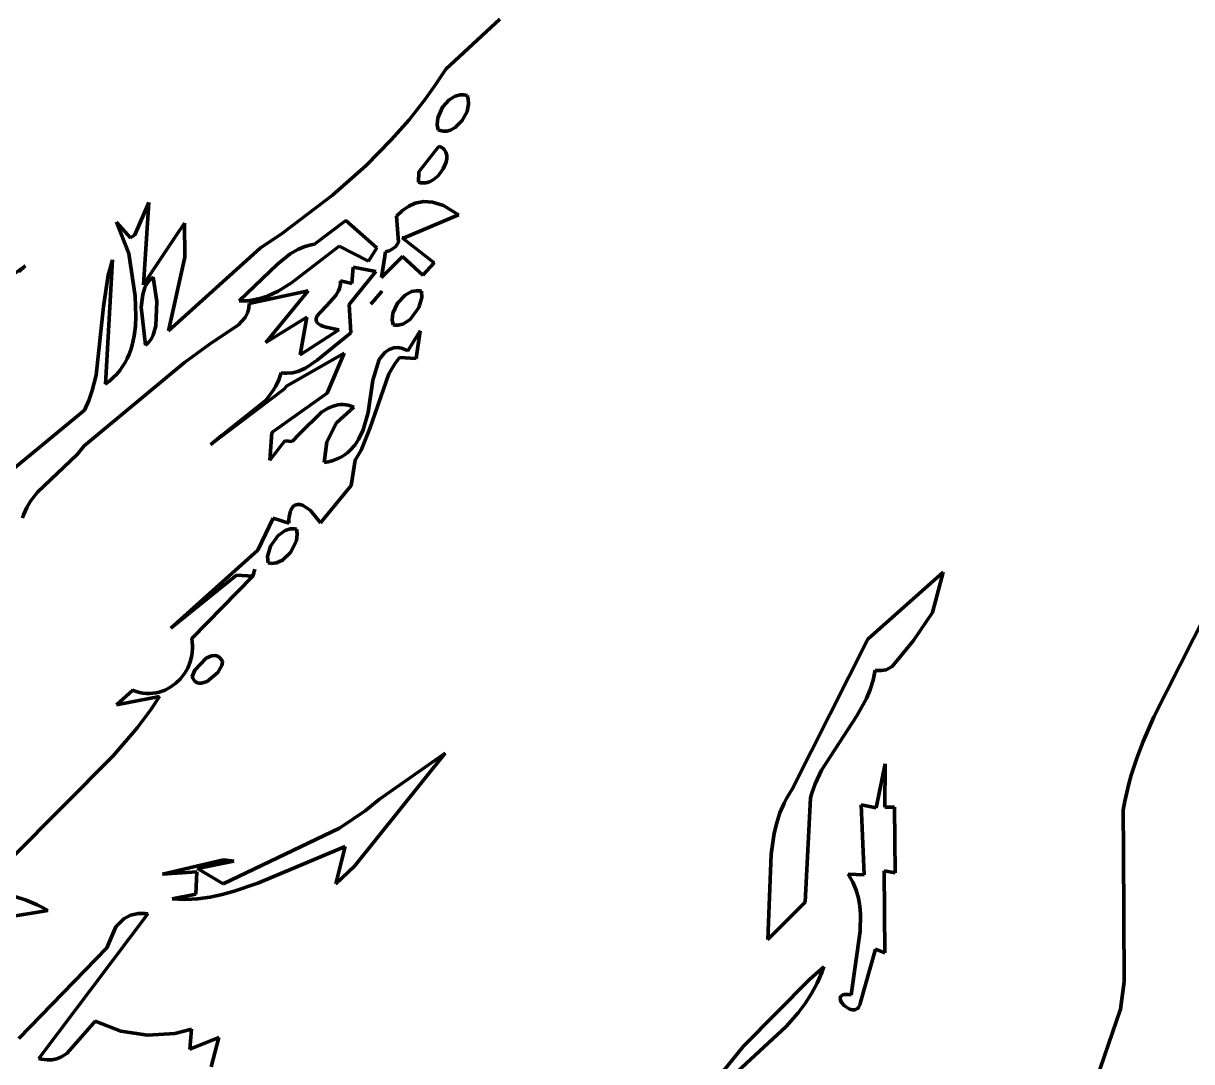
# Model space of a CAD drawing. Header units: millimetres. Extents: x 0 to 11, y 0 to 14.1.
# Drawn here: x 5.58 to 7.005, y 10.36 to 11.627 of the extents above; entities that cross this region are included whole.
import ezdxf

# ---------------------------------------------------------------- set-up
doc = ezdxf.new("R2010")
doc.units = ezdxf.units.MM
doc.layers.add('color#010101ff', color=7, linetype='CONTINUOUS', lineweight=100)
doc.layers.add('color#fefefeff', color=7, linetype='CONTINUOUS', lineweight=100)

msp = doc.modelspace()

# ---------------------------------------------------------------- linework, layer by layer
at = {"layer": 'color#010101ff'}
for p, q in [((6.1172, 11.5914), (6.1609, 11.6322)), ((6.095, 11.5713), (6.1172, 11.5914)), ((6.0831, 11.553), (6.095, 11.5713)), ((6.0705, 11.5352), (6.0831, 11.553)), ((6.0503, 11.5095), (6.0705, 11.5352)), ((6.0991, 11.5337), (6.0913, 11.5249)), ((6.1067, 11.5384), (6.0991, 11.5337)), ((6.1128, 11.54), (6.1067, 11.5384)), ((6.117, 11.54), (6.1128, 11.54)), ((6.1212, 11.5391), (6.117, 11.54)), ((6.1226, 11.5351), (6.1212, 11.5391)), ((6.123, 11.5286), (6.1226, 11.5351)), ((6.0913, 11.5249), (6.0856, 11.512)), ((6.1153, 11.5086), (6.1211, 11.5195)), ((6.1211, 11.5195), (6.123, 11.5286)), ((6.0286, 11.4849), (6.0503, 11.5095)), ((6.0856, 11.512), (6.0847, 11.5032)), ((6.0847, 11.5032), (6.086, 11.4972)), ((6.1067, 11.5001), (6.1153, 11.5086)), ((6.086, 11.4972), (6.0881, 11.4963)), ((6.0881, 11.4963), (6.0923, 11.4955)), ((6.0923, 11.4955), (6.0966, 11.4957)), ((6.0966, 11.4957), (6.1008, 11.4969)), ((6.1008, 11.4969), (6.1067, 11.5001)), ((5.9979, 11.4538), (6.0286, 11.4849)), ((6.0858, 11.4762), (6.0622, 11.4458)), ((6.0872, 11.4771), (6.0858, 11.4762)), ((6.0895, 11.4761), (6.0872, 11.4771)), ((6.0915, 11.4748), (6.0895, 11.4761)), ((6.0931, 11.4734), (6.0915, 11.4748)), ((6.0943, 11.4717), (6.0931, 11.4734)), ((6.0953, 11.4699), (6.0943, 11.4717)), ((6.0952, 11.4568), (6.0963, 11.4614)), ((6.0963, 11.4659), (6.0953, 11.4699)), ((6.0963, 11.4614), (6.0963, 11.4659)), ((5.9568, 11.4176), (5.9979, 11.4538)), ((6.0857, 11.4413), (6.0921, 11.4498)), ((6.0921, 11.4498), (6.0952, 11.4568)), ((6.0622, 11.4458), (6.062, 11.4335)), ((6.062, 11.4335), (6.0642, 11.4327)), ((6.0642, 11.4327), (6.0664, 11.4324)), ((6.0664, 11.4324), (6.0709, 11.4326)), ((6.0709, 11.4326), (6.0754, 11.434)), ((6.0754, 11.434), (6.0797, 11.4363)), ((6.0797, 11.4363), (6.0857, 11.4413)), ((5.8958, 11.3713), (5.9568, 11.4176)), ((5.7157, 11.3692), (5.7327, 11.4084)), ((5.7327, 11.4084), (5.7262, 11.3083)), ((6.0499, 11.4042), (6.0424, 11.399)), ((6.0576, 11.4076), (6.0499, 11.4042)), ((6.0682, 11.4096), (6.0576, 11.4076)), ((6.0788, 11.409), (6.0682, 11.4096)), ((6.0922, 11.4048), (6.0788, 11.409)), ((6.1105, 11.3934), (6.0922, 11.4048)), ((6.0424, 11.399), (6.0352, 11.392)), ((6.0352, 11.392), (6.0373, 11.3603)), ((6.0445, 11.3656), (6.1105, 11.3934)), ((5.7086, 11.3465), (5.6934, 11.3845)), ((5.6934, 11.3845), (5.7103, 11.3655)), ((5.7654, 11.3671), (5.7764, 11.3834)), ((5.7764, 11.3834), (5.7767, 11.3419)), ((5.973, 11.3868), (5.9349, 11.3576)), ((6.0111, 11.3531), (5.973, 11.3868)), ((6.0622, 11.3856), (6.0622, 11.3856)), ((5.7103, 11.3655), (5.7157, 11.3692)), ((5.7289, 11.3124), (5.7654, 11.3671)), ((5.8687, 11.3529), (5.8958, 11.3713)), ((6.0373, 11.3603), (6.0341, 11.3548)), ((6.0418, 11.3655), (6.0445, 11.3656)), ((6.0808, 11.3348), (6.0418, 11.3655)), ((5.716, 11.2942), (5.7086, 11.3465)), ((5.7569, 11.2522), (5.8687, 11.3529)), ((5.9156, 11.3518), (5.9054, 11.346)), ((5.9068, 11.3107), (5.965, 11.3555)), ((5.923, 11.3548), (5.9156, 11.3518)), ((5.9308, 11.3569), (5.923, 11.3548)), ((5.9349, 11.3576), (5.9308, 11.3569)), ((5.965, 11.3555), (6.0009, 11.3371)), ((6.0009, 11.3371), (6.0111, 11.3531)), ((6.0215, 11.3485), (6.0166, 11.3172)), ((6.0261, 11.3498), (6.0215, 11.3485)), ((6.0299, 11.3516), (6.0261, 11.3498)), ((6.0341, 11.3548), (6.0299, 11.3516)), ((5.6884, 11.3388), (5.6798, 11.1871)), ((5.6832, 11.3201), (5.6884, 11.3388)), ((5.7767, 11.3419), (5.7569, 11.2522)), ((5.8897, 11.3333), (5.8431, 11.2885)), ((5.9054, 11.346), (5.8897, 11.3333)), ((6.0166, 11.3172), (6.0423, 11.3425)), ((6.0423, 11.3425), (6.0671, 11.32)), ((6.0671, 11.32), (6.0808, 11.3348)), ((5.4798, 11.2557), (5.5819, 11.3315)), ((5.5819, 11.3315), (5.5748, 11.3245)), ((5.6774, 11.2816), (5.6832, 11.3201)), ((5.738, 11.3176), (5.7339, 11.314)), ((5.7425, 11.2877), (5.738, 11.3176)), ((5.9774, 11.284), (6.0096, 11.3242)), ((5.982, 11.3295), (5.9805, 11.3097)), ((6.0096, 11.3242), (5.982, 11.3295)), ((5.728, 11.3048), (5.7254, 11.2965)), ((5.7262, 11.3083), (5.7289, 11.3124)), ((5.7306, 11.3097), (5.728, 11.3048)), ((5.7339, 11.314), (5.7306, 11.3097)), ((5.8906, 11.3003), (5.9068, 11.3107)), ((5.9654, 11.3038), (5.9641, 11.3008)), ((5.9663, 11.3068), (5.9654, 11.3038)), ((5.9668, 11.3099), (5.9663, 11.3068)), ((5.9805, 11.3097), (5.9668, 11.3132)), ((5.9668, 11.3132), (5.9668, 11.3099)), ((5.7169, 11.2697), (5.716, 11.2942)), ((5.7254, 11.2965), (5.7236, 11.281)), ((5.8536, 11.2887), (5.8587, 11.2893)), ((5.9273, 11.3009), (5.8551, 11.2854)), ((5.8587, 11.2893), (5.8684, 11.2913)), ((5.8684, 11.2913), (5.8776, 11.2943)), ((5.8754, 11.2377), (5.9273, 11.3009)), ((5.8776, 11.2943), (5.8906, 11.3003)), ((5.9608, 11.2952), (5.9496, 11.2826)), ((5.9641, 11.3008), (5.9608, 11.2952)), ((6.0088, 11.2904), (6.0038, 11.2848)), ((6.0045, 11.2855), (6.0106, 11.2926)), ((6.0106, 11.2926), (6.0088, 11.2904)), ((6.0167, 11.2997), (6.0106, 11.2926)), ((6.0106, 11.2926), (6.0125, 11.2947)), ((6.0125, 11.2947), (6.0173, 11.3004)), ((6.0173, 11.3004), (6.0167, 11.2997)), ((6.0457, 11.2957), (6.0362, 11.2859)), ((6.0533, 11.2998), (6.0457, 11.2957)), ((6.0593, 11.301), (6.0533, 11.2998)), ((6.0634, 11.3008), (6.0593, 11.301)), ((6.0623, 11.2803), (6.0659, 11.2926)), ((6.0654, 11.3003), (6.0634, 11.3008)), ((6.0659, 11.2926), (6.0654, 11.3003)), ((5.6684, 11.1978), (5.6774, 11.2816)), ((5.7236, 11.281), (5.7286, 11.2344)), ((5.7413, 11.2582), (5.7425, 11.2877)), ((5.8431, 11.2885), (5.8484, 11.2885)), ((5.8484, 11.2885), (5.8536, 11.2887)), ((5.8548, 11.2797), (5.8536, 11.2746)), ((5.8551, 11.2854), (5.8548, 11.2797)), ((5.9496, 11.2826), (5.9413, 11.274)), ((5.9792, 11.2497), (5.9774, 11.284)), ((6.0038, 11.2848), (6.0045, 11.2855)), ((6.0362, 11.2859), (6.0306, 11.2737)), ((6.0515, 11.2659), (6.0623, 11.2803)), ((5.7164, 11.2576), (5.7169, 11.2697)), ((5.8504, 11.2681), (5.8422, 11.2595)), ((5.8536, 11.2746), (5.8504, 11.2681)), ((5.9255, 11.2688), (5.8754, 11.2377)), ((5.9176, 11.2228), (5.9255, 11.2688)), ((5.937, 11.2666), (5.9369, 11.265)), ((5.9369, 11.265), (5.9373, 11.2634)), ((5.9375, 11.2684), (5.937, 11.2666)), ((5.9373, 11.2634), (5.9383, 11.2619)), ((5.9384, 11.2702), (5.9375, 11.2684)), ((5.9383, 11.2619), (5.9399, 11.2605)), ((5.9413, 11.274), (5.9384, 11.2702)), ((6.0306, 11.2737), (6.0297, 11.2653)), ((6.0297, 11.2653), (6.031, 11.2594)), ((6.0426, 11.2603), (6.0515, 11.2659)), ((5.7149, 11.2458), (5.7164, 11.2576)), ((5.7355, 11.242), (5.738, 11.2469)), ((5.738, 11.2469), (5.7413, 11.2582)), ((5.8422, 11.2595), (5.8065, 11.2353)), ((5.9648, 11.2534), (5.9176, 11.2228)), ((5.9381, 11.2162), (5.9792, 11.2497)), ((5.9399, 11.2605), (5.9421, 11.2591)), ((5.9421, 11.2591), (5.945, 11.2578)), ((5.945, 11.2578), (5.9487, 11.2566)), ((5.9487, 11.2566), (5.9532, 11.2555)), ((5.9532, 11.2555), (5.9586, 11.2544)), ((5.9586, 11.2544), (5.9648, 11.2534)), ((6.031, 11.2594), (6.0329, 11.259)), ((6.0329, 11.259), (6.0368, 11.2589)), ((6.0368, 11.2589), (6.0426, 11.2603)), ((6.064, 11.2521), (6.049, 11.2276)), ((6.0588, 11.2182), (6.064, 11.2521)), ((5.7107, 11.2289), (5.7124, 11.2344)), ((5.7124, 11.2344), (5.7149, 11.2458)), ((5.7286, 11.2344), (5.7324, 11.2378)), ((5.7324, 11.2378), (5.7355, 11.242)), ((5.8065, 11.2353), (5.7765, 11.2134)), ((5.7038, 11.2132), (5.7064, 11.2183)), ((5.7064, 11.2183), (5.7087, 11.2235)), ((5.7087, 11.2235), (5.7107, 11.2289)), ((5.9711, 11.2248), (5.901, 11.1846)), ((5.9504, 11.1758), (5.9711, 11.2248)), ((6.0207, 11.2257), (6.0138, 11.2169)), ((6.0259, 11.2293), (6.0207, 11.2257)), ((6.0319, 11.2312), (6.0259, 11.2293)), ((6.0364, 11.2315), (6.0319, 11.2312)), ((6.0329, 11.2119), (6.0387, 11.2196)), ((6.0412, 11.2308), (6.0364, 11.2315)), ((6.0387, 11.2196), (6.0588, 11.2182)), ((6.0463, 11.229), (6.0412, 11.2308)), ((6.049, 11.2276), (6.0463, 11.229)), ((5.7765, 11.2134), (5.6541, 11.1116)), ((5.6936, 11.1991), (5.6974, 11.2036)), ((5.6974, 11.2036), (5.7008, 11.2083)), ((5.7008, 11.2083), (5.7038, 11.2132)), ((5.9146, 11.2024), (5.9238, 11.2064)), ((5.9238, 11.2064), (5.9381, 11.2162)), ((6.0138, 11.2169), (6.0062, 11.1919)), ((6.0257, 11.1997), (6.0329, 11.2119)), ((5.6637, 11.1791), (5.6684, 11.1978)), ((5.6798, 11.1871), (5.6849, 11.1908)), ((5.6849, 11.1908), (5.6895, 11.1949)), ((5.6895, 11.1949), (5.6936, 11.1991)), ((5.8879, 11.1845), (5.8915, 11.1923)), ((5.8915, 11.1923), (5.8944, 11.2007)), ((5.8944, 11.2007), (5.898, 11.2003)), ((5.898, 11.2003), (5.9014, 11.2002)), ((5.9014, 11.2002), (5.9082, 11.2008)), ((5.9082, 11.2008), (5.9146, 11.2024)), ((6.0062, 11.1919), (6.0005, 11.1525)), ((6.0026, 11.1327), (6.0257, 11.1997)), ((5.6596, 11.167), (5.6637, 11.1791)), ((5.8984, 11.1814), (5.8084, 11.1133)), ((5.8755, 11.1675), (5.8834, 11.1774)), ((5.8828, 11.128), (5.9504, 11.1758)), ((5.8834, 11.1774), (5.8879, 11.1845)), ((5.901, 11.1846), (5.8984, 11.1814)), ((5.6544, 11.1551), (5.6596, 11.167)), ((5.8214, 11.1245), (5.8755, 11.1675)), ((5.9636, 11.1618), (5.9576, 11.1603)), ((5.9667, 11.1621), (5.9636, 11.1618)), ((5.9698, 11.1621), (5.9667, 11.1621)), ((5.973, 11.1618), (5.9698, 11.1621)), ((5.9762, 11.1612), (5.973, 11.1618)), ((5.9795, 11.1601), (5.9762, 11.1612)), ((5.5563, 11.0744), (5.6544, 11.1551)), ((5.9434, 11.1526), (5.9172, 11.1268)), ((5.9518, 11.1578), (5.9434, 11.1526)), ((5.9576, 11.1603), (5.9518, 11.1578)), ((5.962, 11.1399), (5.9828, 11.1587)), ((5.9828, 11.1587), (5.9795, 11.1601)), ((6.0005, 11.1525), (5.9942, 11.1312)), ((5.95, 11.1165), (5.962, 11.1399)), ((5.9919, 11.1065), (6.0026, 11.1327)), ((5.8084, 11.1133), (5.8214, 11.1245)), ((5.8805, 11.0941), (5.8828, 11.128)), ((5.9172, 11.1268), (5.9077, 11.1168)), ((5.9886, 11.1196), (5.984, 11.1126)), ((5.9942, 11.1312), (5.9886, 11.1196)), ((5.6541, 11.1116), (5.6453, 11.101)), ((5.8987, 11.1178), (5.8805, 11.0941)), ((5.9077, 11.1168), (5.8987, 11.1178)), ((5.9467, 11.0914), (5.95, 11.1165)), ((5.9785, 11.1064), (5.9755, 11.1036)), ((5.984, 11.1126), (5.9785, 11.1064)), ((5.9847, 11.0942), (5.9919, 11.1065)), ((5.6453, 11.101), (5.597, 11.0551)), ((5.9517, 11.0923), (5.9467, 11.0914)), ((5.9564, 11.0934), (5.9517, 11.0923)), ((5.9607, 11.0949), (5.9564, 11.0934)), ((5.9648, 11.0967), (5.9607, 11.0949)), ((5.9686, 11.0987), (5.9648, 11.0967)), ((5.9722, 11.101), (5.9686, 11.0987)), ((5.9755, 11.1036), (5.9722, 11.101)), ((5.9796, 11.0633), (5.9847, 11.0942)), ((5.9423, 11.0176), (5.9796, 11.0633)), ((5.597, 11.0551), (5.5885, 11.0443)), ((5.5838, 11.0366), (5.5802, 11.0283)), ((5.5885, 11.0443), (5.5838, 11.0366)), ((5.9054, 11.0313), (5.9063, 11.0336)), ((5.9063, 11.0336), (5.9073, 11.0356)), ((5.9073, 11.0356), (5.9085, 11.0372)), ((5.9085, 11.0372), (5.9097, 11.0385)), ((5.9097, 11.0385), (5.9111, 11.0394)), ((5.9111, 11.0394), (5.9142, 11.0403)), ((5.9142, 11.0403), (5.9175, 11.0401)), ((5.9175, 11.0401), (5.921, 11.0389)), ((5.921, 11.0389), (5.9299, 11.033)), ((5.9299, 11.033), (5.9423, 11.0176)), ((5.5802, 11.0283), (5.5787, 11.024)), ((5.8658, 10.9843), (5.8847, 11.0235)), ((5.8847, 11.0235), (5.9035, 11.0174)), ((5.9035, 11.0174), (5.9037, 11.0216)), ((5.9037, 11.0216), (5.9041, 11.0253)), ((5.9041, 11.0253), (5.9047, 11.0285)), ((5.9047, 11.0285), (5.9054, 11.0313)), ((5.8993, 11.0085), (5.8905, 11.0023)), ((5.9051, 11.0103), (5.8993, 11.0085)), ((5.9111, 11.0105), (5.9051, 11.0103)), ((5.913, 11.0101), (5.9111, 11.0105)), ((5.9129, 10.9959), (5.914, 11.0043)), ((5.914, 11.0043), (5.913, 11.0101)), ((5.8905, 11.0023), (5.8812, 10.9893)), ((5.9058, 10.9817), (5.9129, 10.9959)), ((5.7596, 10.8894), (5.8658, 10.9843)), ((5.8812, 10.9893), (5.8778, 10.9768)), ((5.8778, 10.9768), (5.8785, 10.9689)), ((5.896, 10.9724), (5.9058, 10.9817)), ((5.8785, 10.9689), (5.8825, 10.9683)), ((5.8825, 10.9683), (5.8884, 10.9689)), ((5.8884, 10.9689), (5.896, 10.9724)), ((5.8396, 10.9541), (5.7596, 10.8894)), ((5.7851, 10.8766), (5.8597, 10.9527)), ((5.8597, 10.9527), (5.8396, 10.9541)), ((5.8621, 10.9611), (5.8597, 10.9527)), ((5.8597, 10.9527), (5.86, 10.9538)), ((5.86, 10.9538), (5.8621, 10.9611)), ((6.7021, 10.9575), (6.6102, 10.8757)), ((6.6891, 10.9083), (6.7021, 10.9575)), ((6.6656, 10.8741), (6.6891, 10.9083)), ((7.0231, 10.9081), (6.959, 10.7809)), ((5.7858, 10.8724), (5.7851, 10.8766)), ((6.6102, 10.8757), (6.5179, 10.693)), ((5.7854, 10.8559), (5.7862, 10.864)), ((5.7862, 10.8682), (5.7858, 10.8724)), ((5.7862, 10.864), (5.7862, 10.8682)), ((6.6396, 10.8425), (6.6656, 10.8741)), ((5.7804, 10.8406), (5.7834, 10.848)), ((5.7834, 10.848), (5.7854, 10.8559)), ((5.8027, 10.8525), (5.7889, 10.838)), ((5.8092, 10.8555), (5.8027, 10.8525)), ((5.8139, 10.8559), (5.8092, 10.8555)), ((5.8169, 10.8551), (5.8139, 10.8559)), ((5.8195, 10.8532), (5.8169, 10.8551)), ((5.8218, 10.8503), (5.8195, 10.8532)), ((5.8228, 10.8483), (5.8218, 10.8503)), ((5.8219, 10.8435), (5.8228, 10.8483)), ((5.7715, 10.8276), (5.7764, 10.8338)), ((5.7764, 10.8338), (5.7804, 10.8406)), ((5.7889, 10.838), (5.7858, 10.8303)), ((5.8039, 10.8243), (5.8169, 10.8351)), ((5.8169, 10.8351), (5.8219, 10.8435)), ((6.6179, 10.8318), (6.619, 10.8378)), ((6.619, 10.8378), (6.6215, 10.8375)), ((6.6215, 10.8375), (6.6262, 10.8374)), ((6.6262, 10.8374), (6.6325, 10.8386)), ((6.6325, 10.8386), (6.6396, 10.8425)), ((5.7596, 10.8175), (5.7659, 10.8221)), ((5.7659, 10.8221), (5.7715, 10.8276)), ((5.7858, 10.8303), (5.7865, 10.8283)), ((5.7865, 10.8283), (5.7874, 10.8265)), ((5.7874, 10.8265), (5.7884, 10.8251)), ((5.7884, 10.8251), (5.7908, 10.8231)), ((5.7908, 10.8231), (5.7937, 10.8222)), ((5.7937, 10.8222), (5.7969, 10.8221)), ((5.7969, 10.8221), (5.8039, 10.8243)), ((6.6129, 10.8145), (6.6165, 10.8259)), ((6.6165, 10.8259), (6.6179, 10.8318)), ((5.6934, 10.7956), (5.7132, 10.8137)), ((5.7457, 10.8059), (5.6934, 10.7956)), ((5.7132, 10.8137), (5.7173, 10.8121)), ((5.7173, 10.8121), (5.7215, 10.8109)), ((5.7215, 10.8109), (5.7256, 10.8101)), ((5.7256, 10.8101), (5.7297, 10.8097)), ((5.7297, 10.8097), (5.7337, 10.8096)), ((5.7337, 10.8096), (5.7377, 10.8098)), ((5.7356, 10.7903), (5.7457, 10.8059)), ((5.7377, 10.8098), (5.7416, 10.8103)), ((5.7416, 10.8103), (5.7454, 10.8112)), ((5.7454, 10.8112), (5.7527, 10.8138)), ((5.7527, 10.8138), (5.7596, 10.8175)), ((6.6083, 10.8034), (6.6129, 10.8145)), ((5.7192, 10.7681), (5.7356, 10.7903)), ((6.5967, 10.7823), (6.6083, 10.8034)), ((6.5536, 10.7159), (6.5967, 10.7823)), ((6.959, 10.7809), (6.9458, 10.7509)), ((5.6892, 10.7334), (5.7192, 10.7681)), ((6.9458, 10.7509), (6.9381, 10.7306)), ((5.566, 10.6096), (5.6892, 10.7334)), ((5.9836, 10.599), (6.0942, 10.7366)), ((6.0942, 10.7366), (6.0141, 10.6807)), ((6.6313, 10.7238), (6.6204, 10.6699)), ((6.6307, 10.6707), (6.6313, 10.7238)), ((6.9381, 10.7306), (6.9314, 10.7099)), ((6.5459, 10.6995), (6.5536, 10.7159)), ((6.9314, 10.7099), (6.9285, 10.6994)), ((6.5179, 10.693), (6.5143, 10.6874)), ((6.5419, 10.6881), (6.5459, 10.6995)), ((6.9285, 10.6994), (6.9259, 10.6888)), ((6.0141, 10.6807), (5.9966, 10.6664)), ((6.511, 10.6816), (6.508, 10.6758)), ((6.5143, 10.6874), (6.511, 10.6816)), ((6.5338, 10.5548), (6.5403, 10.6822)), ((6.5403, 10.6822), (6.5419, 10.6881)), ((6.9237, 10.678), (6.9218, 10.6671)), ((6.9259, 10.6888), (6.9237, 10.678)), ((5.9966, 10.6664), (5.9656, 10.6454)), ((6.5029, 10.6639), (6.4989, 10.6517)), ((6.508, 10.6758), (6.5029, 10.6639)), ((6.6204, 10.6699), (6.602, 10.6738)), ((6.602, 10.6738), (6.6057, 10.5881)), ((6.6428, 10.671), (6.6307, 10.6707)), ((6.6434, 10.5907), (6.6428, 10.671)), ((6.9218, 10.6671), (6.9219, 10.6169)), ((6.4989, 10.6517), (6.4958, 10.6392)), ((5.9656, 10.6454), (5.8236, 10.5772)), ((6.4958, 10.6392), (6.492, 10.6137)), ((5.8659, 10.5783), (5.9723, 10.6229)), ((5.9723, 10.6229), (5.9611, 10.5772)), ((5.8241, 10.6066), (5.7497, 10.589)), ((5.7921, 10.5962), (5.8364, 10.6051)), ((5.8364, 10.6051), (5.8241, 10.6066)), ((6.492, 10.6137), (6.4882, 10.5095)), ((6.9219, 10.6169), (6.9227, 10.4578)), ((5.7497, 10.589), (5.7915, 10.592)), ((5.7915, 10.592), (5.7903, 10.5646)), ((5.8236, 10.5772), (5.7921, 10.5962)), ((5.9611, 10.5772), (5.9836, 10.599)), ((6.6309, 10.4932), (6.6299, 10.5933)), ((6.6299, 10.5933), (6.6434, 10.5907)), ((5.837, 10.5682), (5.8659, 10.5783)), ((6.6057, 10.5881), (6.586, 10.5891)), ((6.586, 10.5891), (6.589, 10.5843)), ((6.589, 10.5843), (6.5916, 10.5795)), ((6.5916, 10.5795), (6.5938, 10.5746)), ((5.7903, 10.5646), (5.7612, 10.559)), ((5.8075, 10.5611), (5.8224, 10.5642)), ((5.8224, 10.5642), (5.837, 10.5682)), ((6.5938, 10.5746), (6.5957, 10.5697)), ((6.5957, 10.5697), (6.5987, 10.5598)), ((5.5831, 10.5574), (5.5694, 10.562)), ((5.5966, 10.5517), (5.5831, 10.5574)), ((5.6032, 10.5484), (5.5966, 10.5517)), ((5.6098, 10.5448), (5.6032, 10.5484)), ((5.7612, 10.559), (5.7691, 10.5585)), ((5.7691, 10.5585), (5.7769, 10.5584)), ((5.7769, 10.5584), (5.7847, 10.5586)), ((5.7847, 10.5586), (5.7924, 10.5591)), ((5.7924, 10.5591), (5.8075, 10.5611)), ((6.4882, 10.5095), (6.5338, 10.5548)), ((6.5987, 10.5598), (6.6005, 10.5499)), ((6.6005, 10.5499), (6.6013, 10.5399)), ((5.5603, 10.5365), (5.6098, 10.5448)), ((5.5985, 10.3644), (5.7315, 10.5406)), ((5.7024, 10.5348), (5.6927, 10.525)), ((5.7106, 10.539), (5.7024, 10.5348)), ((5.7202, 10.541), (5.7106, 10.539)), ((5.7285, 10.541), (5.7202, 10.541)), ((5.7315, 10.5406), (5.7285, 10.541)), ((6.6013, 10.5399), (6.6007, 10.5195)), ((5.6927, 10.525), (5.6816, 10.4994)), ((6.6007, 10.5195), (6.5899, 10.442)), ((5.6816, 10.4994), (5.5743, 10.3887)), ((6.6012, 10.4329), (6.6193, 10.4975)), ((6.6193, 10.4975), (6.6309, 10.4932)), ((6.5564, 10.4762), (6.5394, 10.4609)), ((6.5483, 10.456), (6.5513, 10.4626)), ((6.5513, 10.4626), (6.554, 10.4693)), ((6.554, 10.4693), (6.5564, 10.4762)), ((6.5394, 10.4609), (6.4584, 10.3793)), ((6.5415, 10.4434), (6.5483, 10.456)), ((6.9227, 10.4578), (6.9185, 10.4245)), ((6.5336, 10.4314), (6.5415, 10.4434)), ((6.5766, 10.439), (6.5763, 10.4379)), ((6.5763, 10.4379), (6.5766, 10.4353)), ((6.5772, 10.4401), (6.5766, 10.439)), ((6.5766, 10.4353), (6.5779, 10.4324)), ((6.5783, 10.441), (6.5772, 10.4401)), ((6.5797, 10.4417), (6.5783, 10.441)), ((6.5815, 10.4421), (6.5797, 10.4417)), ((6.5838, 10.4424), (6.5815, 10.4421)), ((6.5866, 10.4423), (6.5838, 10.4424)), ((6.5899, 10.442), (6.5866, 10.4423)), ((6.5105, 10.4034), (6.5249, 10.4199)), ((6.5249, 10.4199), (6.5336, 10.4314)), ((6.5779, 10.4324), (6.5815, 10.4284)), ((6.5815, 10.4284), (6.5878, 10.4244)), ((6.5878, 10.4244), (6.5912, 10.4235)), ((6.5912, 10.4235), (6.5945, 10.4237)), ((6.5945, 10.4237), (6.596, 10.4243)), ((6.596, 10.4243), (6.5974, 10.4252)), ((6.5974, 10.4252), (6.5986, 10.4265)), ((6.5986, 10.4265), (6.5997, 10.4282)), ((6.5997, 10.4282), (6.6006, 10.4303)), ((6.6006, 10.4303), (6.6012, 10.4329)), ((6.9185, 10.4245), (6.8671, 10.2757)), ((5.6652, 10.4074), (5.6328, 10.3704)), ((5.6672, 10.4096), (5.6652, 10.4074)), ((5.6985, 10.3975), (5.6672, 10.4096)), ((5.7312, 10.3926), (5.6985, 10.3975)), ((5.7644, 10.3949), (5.7312, 10.3926)), ((5.7849, 10.4), (5.7644, 10.3949)), ((5.783, 10.3756), (5.7849, 10.4)), ((6.429, 10.328), (6.5105, 10.4034)), ((5.8184, 10.3899), (5.783, 10.3756)), ((5.8088, 10.3539), (5.8184, 10.3899)), ((6.4584, 10.3793), (6.3348, 10.227)), ((5.602, 10.3634), (5.5985, 10.3644)), ((5.6053, 10.3628), (5.602, 10.3634)), ((5.6086, 10.3624), (5.6053, 10.3628)), ((5.6203, 10.3637), (5.6147, 10.3625)), ((5.6256, 10.3658), (5.6203, 10.3637)), ((5.6328, 10.3704), (5.6256, 10.3658)), ((5.6147, 10.3625), (5.6086, 10.3624))]:
    msp.add_line(p, q, dxfattribs=at)
at = {"layer": 'color#fefefeff'}
for p, q in [((6.1609, 11.6322), (6.1172, 11.5914)), ((6.1172, 11.5914), (6.095, 11.5713)), ((6.095, 11.5713), (6.0831, 11.553)), ((6.0831, 11.553), (6.0705, 11.5352)), ((6.0705, 11.5352), (6.0503, 11.5095)), ((6.0913, 11.5249), (6.0991, 11.5337)), ((6.0991, 11.5337), (6.1067, 11.5384)), ((6.1067, 11.5384), (6.1128, 11.54)), ((6.1128, 11.54), (6.117, 11.54)), ((6.117, 11.54), (6.1212, 11.5391)), ((6.1212, 11.5391), (6.1226, 11.5351)), ((6.1226, 11.5351), (6.123, 11.5286)), ((6.0856, 11.512), (6.0913, 11.5249)), ((6.1211, 11.5195), (6.1153, 11.5086)), ((6.123, 11.5286), (6.1211, 11.5195)), ((6.0503, 11.5095), (6.0286, 11.4849)), ((6.0847, 11.5032), (6.0856, 11.512)), ((6.086, 11.4972), (6.0847, 11.5032)), ((6.1153, 11.5086), (6.1067, 11.5001)), ((6.0881, 11.4963), (6.086, 11.4972)), ((6.0923, 11.4955), (6.0881, 11.4963)), ((6.0966, 11.4957), (6.0923, 11.4955)), ((6.1008, 11.4969), (6.0966, 11.4957)), ((6.1067, 11.5001), (6.1008, 11.4969)), ((6.0286, 11.4849), (5.9979, 11.4538)), ((6.0622, 11.4458), (6.0858, 11.4762)), ((6.0858, 11.4762), (6.0872, 11.4771)), ((6.0872, 11.4771), (6.0895, 11.4761)), ((6.0895, 11.4761), (6.0915, 11.4748)), ((6.0915, 11.4748), (6.0931, 11.4734)), ((6.0931, 11.4734), (6.0943, 11.4717)), ((6.0943, 11.4717), (6.0953, 11.4699)), ((6.0963, 11.4614), (6.0952, 11.4568)), ((6.0953, 11.4699), (6.0963, 11.4659)), ((6.0963, 11.4659), (6.0963, 11.4614)), ((5.9979, 11.4538), (5.9568, 11.4176)), ((6.0921, 11.4498), (6.0857, 11.4413)), ((6.0952, 11.4568), (6.0921, 11.4498)), ((6.062, 11.4335), (6.0622, 11.4458)), ((6.0642, 11.4327), (6.062, 11.4335)), ((6.0664, 11.4324), (6.0642, 11.4327)), ((6.0709, 11.4326), (6.0664, 11.4324)), ((6.0754, 11.434), (6.0709, 11.4326)), ((6.0797, 11.4363), (6.0754, 11.434)), ((6.0857, 11.4413), (6.0797, 11.4363)), ((5.9568, 11.4176), (5.8958, 11.3713)), ((5.7327, 11.4084), (5.7157, 11.3692)), ((5.7262, 11.3083), (5.7327, 11.4084)), ((6.0424, 11.399), (6.0499, 11.4042)), ((6.0499, 11.4042), (6.0576, 11.4076)), ((6.0576, 11.4076), (6.0682, 11.4096)), ((6.0682, 11.4096), (6.0788, 11.409)), ((6.0788, 11.409), (6.0922, 11.4048)), ((6.0922, 11.4048), (6.1105, 11.3934)), ((6.0352, 11.392), (6.0424, 11.399)), ((6.0373, 11.3603), (6.0352, 11.392)), ((6.1105, 11.3934), (6.0445, 11.3656)), ((5.7103, 11.3655), (5.6934, 11.3845)), ((5.6934, 11.3845), (5.7086, 11.3465)), ((5.7764, 11.3834), (5.7654, 11.3671)), ((5.7767, 11.3419), (5.7764, 11.3834)), ((5.9349, 11.3576), (5.973, 11.3868)), ((5.973, 11.3868), (6.0111, 11.3531)), ((6.0622, 11.3856), (6.0622, 11.3856)), ((5.7157, 11.3692), (5.7103, 11.3655)), ((5.7654, 11.3671), (5.7289, 11.3124)), ((5.8958, 11.3713), (5.8687, 11.3529)), ((6.0341, 11.3548), (6.0373, 11.3603)), ((6.0445, 11.3656), (6.0418, 11.3655)), ((6.0418, 11.3655), (6.0808, 11.3348)), ((5.7086, 11.3465), (5.716, 11.2942)), ((5.8687, 11.3529), (5.7569, 11.2522)), ((5.9054, 11.346), (5.9156, 11.3518)), ((5.965, 11.3555), (5.9068, 11.3107)), ((5.9156, 11.3518), (5.923, 11.3548)), ((5.923, 11.3548), (5.9308, 11.3569)), ((5.9308, 11.3569), (5.9349, 11.3576)), ((6.0009, 11.3371), (5.965, 11.3555)), ((6.0111, 11.3531), (6.0009, 11.3371)), ((6.0166, 11.3172), (6.0215, 11.3485)), ((6.0215, 11.3485), (6.0261, 11.3498)), ((6.0261, 11.3498), (6.0299, 11.3516)), ((6.0299, 11.3516), (6.0341, 11.3548)), ((5.6798, 11.1871), (5.6884, 11.3388)), ((5.6884, 11.3388), (5.6832, 11.3201)), ((5.7569, 11.2522), (5.7767, 11.3419)), ((5.8431, 11.2885), (5.8897, 11.3333)), ((5.8897, 11.3333), (5.9054, 11.346)), ((6.0423, 11.3425), (6.0166, 11.3172)), ((6.0671, 11.32), (6.0423, 11.3425)), ((6.0808, 11.3348), (6.0671, 11.32)), ((5.5819, 11.3315), (5.4798, 11.2557)), ((5.5748, 11.3245), (5.5819, 11.3315)), ((5.6832, 11.3201), (5.6774, 11.2816)), ((5.7339, 11.314), (5.738, 11.3176)), ((5.738, 11.3176), (5.7425, 11.2877)), ((6.0096, 11.3242), (5.9774, 11.284)), ((5.9805, 11.3097), (5.982, 11.3295)), ((5.982, 11.3295), (6.0096, 11.3242)), ((5.7254, 11.2965), (5.728, 11.3048)), ((5.7289, 11.3124), (5.7262, 11.3083)), ((5.728, 11.3048), (5.7306, 11.3097)), ((5.7306, 11.3097), (5.7339, 11.314)), ((5.9068, 11.3107), (5.8906, 11.3003)), ((5.9641, 11.3008), (5.9654, 11.3038)), ((5.9654, 11.3038), (5.9663, 11.3068)), ((5.9663, 11.3068), (5.9668, 11.3099)), ((5.9668, 11.3099), (5.9668, 11.3132)), ((5.9668, 11.3132), (5.9805, 11.3097)), ((5.716, 11.2942), (5.7169, 11.2697)), ((5.7236, 11.281), (5.7254, 11.2965)), ((5.8587, 11.2893), (5.8536, 11.2887)), ((5.8551, 11.2854), (5.9273, 11.3009)), ((5.8684, 11.2913), (5.8587, 11.2893)), ((5.8776, 11.2943), (5.8684, 11.2913)), ((5.9273, 11.3009), (5.8754, 11.2377)), ((5.8906, 11.3003), (5.8776, 11.2943)), ((5.9496, 11.2826), (5.9608, 11.2952)), ((5.9608, 11.2952), (5.9641, 11.3008)), ((6.0038, 11.2848), (6.0088, 11.2904)), ((6.0106, 11.2926), (6.0045, 11.2855)), ((6.0088, 11.2904), (6.0106, 11.2926)), ((6.0106, 11.2926), (6.0167, 11.2997)), ((6.0125, 11.2947), (6.0106, 11.2926)), ((6.0173, 11.3004), (6.0125, 11.2947)), ((6.0167, 11.2997), (6.0173, 11.3004)), ((6.0362, 11.2859), (6.0457, 11.2957)), ((6.0457, 11.2957), (6.0533, 11.2998)), ((6.0533, 11.2998), (6.0593, 11.301)), ((6.0593, 11.301), (6.0634, 11.3008)), ((6.0659, 11.2926), (6.0623, 11.2803)), ((6.0634, 11.3008), (6.0654, 11.3003)), ((6.0654, 11.3003), (6.0659, 11.2926)), ((5.6774, 11.2816), (5.6684, 11.1978)), ((5.7286, 11.2344), (5.7236, 11.281)), ((5.7425, 11.2877), (5.7413, 11.2582)), ((5.8484, 11.2885), (5.8431, 11.2885)), ((5.8536, 11.2887), (5.8484, 11.2885)), ((5.8536, 11.2746), (5.8548, 11.2797)), ((5.8548, 11.2797), (5.8551, 11.2854)), ((5.9413, 11.274), (5.9496, 11.2826)), ((5.9774, 11.284), (5.9792, 11.2497)), ((6.0045, 11.2855), (6.0038, 11.2848)), ((6.0306, 11.2737), (6.0362, 11.2859)), ((6.0623, 11.2803), (6.0515, 11.2659)), ((5.7169, 11.2697), (5.7164, 11.2576)), ((5.8422, 11.2595), (5.8504, 11.2681)), ((5.8504, 11.2681), (5.8536, 11.2746)), ((5.8754, 11.2377), (5.9255, 11.2688)), ((5.9255, 11.2688), (5.9176, 11.2228)), ((5.9369, 11.265), (5.937, 11.2666)), ((5.9373, 11.2634), (5.9369, 11.265)), ((5.937, 11.2666), (5.9375, 11.2684)), ((5.9383, 11.2619), (5.9373, 11.2634)), ((5.9375, 11.2684), (5.9384, 11.2702)), ((5.9399, 11.2605), (5.9383, 11.2619)), ((5.9384, 11.2702), (5.9413, 11.274)), ((6.0297, 11.2653), (6.0306, 11.2737)), ((6.031, 11.2594), (6.0297, 11.2653)), ((6.0515, 11.2659), (6.0426, 11.2603)), ((5.7164, 11.2576), (5.7149, 11.2458)), ((5.738, 11.2469), (5.7355, 11.242)), ((5.7413, 11.2582), (5.738, 11.2469)), ((5.8065, 11.2353), (5.8422, 11.2595)), ((5.9176, 11.2228), (5.9648, 11.2534)), ((5.9792, 11.2497), (5.9381, 11.2162)), ((5.9421, 11.2591), (5.9399, 11.2605)), ((5.945, 11.2578), (5.9421, 11.2591)), ((5.9487, 11.2566), (5.945, 11.2578)), ((5.9532, 11.2555), (5.9487, 11.2566)), ((5.9586, 11.2544), (5.9532, 11.2555)), ((5.9648, 11.2534), (5.9586, 11.2544)), ((6.0329, 11.259), (6.031, 11.2594)), ((6.0368, 11.2589), (6.0329, 11.259)), ((6.0426, 11.2603), (6.0368, 11.2589)), ((6.049, 11.2276), (6.064, 11.2521)), ((6.064, 11.2521), (6.0588, 11.2182)), ((5.7124, 11.2344), (5.7107, 11.2289)), ((5.7149, 11.2458), (5.7124, 11.2344)), ((5.7324, 11.2378), (5.7286, 11.2344)), ((5.7355, 11.242), (5.7324, 11.2378)), ((5.7765, 11.2134), (5.8065, 11.2353)), ((5.7064, 11.2183), (5.7038, 11.2132)), ((5.7087, 11.2235), (5.7064, 11.2183)), ((5.7107, 11.2289), (5.7087, 11.2235)), ((5.901, 11.1846), (5.9711, 11.2248)), ((5.9711, 11.2248), (5.9504, 11.1758)), ((6.0138, 11.2169), (6.0207, 11.2257)), ((6.0207, 11.2257), (6.0259, 11.2293)), ((6.0259, 11.2293), (6.0319, 11.2312)), ((6.0319, 11.2312), (6.0364, 11.2315)), ((6.0387, 11.2196), (6.0329, 11.2119)), ((6.0364, 11.2315), (6.0412, 11.2308)), ((6.0588, 11.2182), (6.0387, 11.2196)), ((6.0412, 11.2308), (6.0463, 11.229)), ((6.0463, 11.229), (6.049, 11.2276)), ((5.6541, 11.1116), (5.7765, 11.2134)), ((5.6974, 11.2036), (5.6936, 11.1991)), ((5.7008, 11.2083), (5.6974, 11.2036)), ((5.7038, 11.2132), (5.7008, 11.2083)), ((5.9238, 11.2064), (5.9146, 11.2024)), ((5.9381, 11.2162), (5.9238, 11.2064)), ((6.0062, 11.1919), (6.0138, 11.2169)), ((6.0329, 11.2119), (6.0257, 11.1997)), ((5.6684, 11.1978), (5.6637, 11.1791)), ((5.6849, 11.1908), (5.6798, 11.1871)), ((5.6895, 11.1949), (5.6849, 11.1908)), ((5.6936, 11.1991), (5.6895, 11.1949)), ((5.8915, 11.1923), (5.8879, 11.1845)), ((5.8944, 11.2007), (5.8915, 11.1923)), ((5.898, 11.2003), (5.8944, 11.2007)), ((5.9014, 11.2002), (5.898, 11.2003)), ((5.9082, 11.2008), (5.9014, 11.2002)), ((5.9146, 11.2024), (5.9082, 11.2008)), ((6.0005, 11.1525), (6.0062, 11.1919)), ((6.0257, 11.1997), (6.0026, 11.1327)), ((5.6637, 11.1791), (5.6596, 11.167)), ((5.8084, 11.1133), (5.8984, 11.1814)), ((5.8834, 11.1774), (5.8755, 11.1675)), ((5.9504, 11.1758), (5.8828, 11.128)), ((5.8879, 11.1845), (5.8834, 11.1774)), ((5.8984, 11.1814), (5.901, 11.1846)), ((5.6596, 11.167), (5.6544, 11.1551)), ((5.8755, 11.1675), (5.8214, 11.1245)), ((5.9576, 11.1603), (5.9636, 11.1618)), ((5.9636, 11.1618), (5.9667, 11.1621)), ((5.9667, 11.1621), (5.9698, 11.1621)), ((5.9698, 11.1621), (5.973, 11.1618)), ((5.973, 11.1618), (5.9762, 11.1612)), ((5.9762, 11.1612), (5.9795, 11.1601)), ((5.6544, 11.1551), (5.5563, 11.0744)), ((5.9172, 11.1268), (5.9434, 11.1526)), ((5.9434, 11.1526), (5.9518, 11.1578)), ((5.9518, 11.1578), (5.9576, 11.1603)), ((5.9828, 11.1587), (5.962, 11.1399)), ((5.9795, 11.1601), (5.9828, 11.1587)), ((5.9942, 11.1312), (6.0005, 11.1525)), ((5.962, 11.1399), (5.95, 11.1165)), ((6.0026, 11.1327), (5.9919, 11.1065)), ((5.8214, 11.1245), (5.8084, 11.1133)), ((5.8828, 11.128), (5.8805, 11.0941)), ((5.9077, 11.1168), (5.9172, 11.1268)), ((5.984, 11.1126), (5.9886, 11.1196)), ((5.9886, 11.1196), (5.9942, 11.1312)), ((5.6453, 11.101), (5.6541, 11.1116)), ((5.8805, 11.0941), (5.8987, 11.1178)), ((5.8987, 11.1178), (5.9077, 11.1168)), ((5.95, 11.1165), (5.9467, 11.0914)), ((5.9755, 11.1036), (5.9785, 11.1064)), ((5.9785, 11.1064), (5.984, 11.1126)), ((5.9919, 11.1065), (5.9847, 11.0942)), ((5.597, 11.0551), (5.6453, 11.101)), ((5.9467, 11.0914), (5.9517, 11.0923)), ((5.9517, 11.0923), (5.9564, 11.0934)), ((5.9564, 11.0934), (5.9607, 11.0949)), ((5.9607, 11.0949), (5.9648, 11.0967)), ((5.9648, 11.0967), (5.9686, 11.0987)), ((5.9686, 11.0987), (5.9722, 11.101)), ((5.9722, 11.101), (5.9755, 11.1036)), ((5.9847, 11.0942), (5.9796, 11.0633)), ((5.9796, 11.0633), (5.9423, 11.0176)), ((5.5885, 11.0443), (5.597, 11.0551)), ((5.5802, 11.0283), (5.5838, 11.0366)), ((5.5838, 11.0366), (5.5885, 11.0443)), ((5.9063, 11.0336), (5.9054, 11.0313)), ((5.9073, 11.0356), (5.9063, 11.0336)), ((5.9085, 11.0372), (5.9073, 11.0356)), ((5.9097, 11.0385), (5.9085, 11.0372)), ((5.9111, 11.0394), (5.9097, 11.0385)), ((5.9142, 11.0403), (5.9111, 11.0394)), ((5.9175, 11.0401), (5.9142, 11.0403)), ((5.921, 11.0389), (5.9175, 11.0401)), ((5.9299, 11.033), (5.921, 11.0389)), ((5.9423, 11.0176), (5.9299, 11.033)), ((5.5787, 11.024), (5.5802, 11.0283)), ((5.8847, 11.0235), (5.8658, 10.9843)), ((5.9035, 11.0174), (5.8847, 11.0235)), ((5.9037, 11.0216), (5.9035, 11.0174)), ((5.9041, 11.0253), (5.9037, 11.0216)), ((5.9047, 11.0285), (5.9041, 11.0253)), ((5.9054, 11.0313), (5.9047, 11.0285)), ((5.8905, 11.0023), (5.8993, 11.0085)), ((5.8993, 11.0085), (5.9051, 11.0103)), ((5.9051, 11.0103), (5.9111, 11.0105)), ((5.9111, 11.0105), (5.913, 11.0101)), ((5.914, 11.0043), (5.9129, 10.9959)), ((5.913, 11.0101), (5.914, 11.0043)), ((5.8812, 10.9893), (5.8905, 11.0023)), ((5.9129, 10.9959), (5.9058, 10.9817)), ((5.8658, 10.9843), (5.7596, 10.8894)), ((5.8778, 10.9768), (5.8812, 10.9893)), ((5.8785, 10.9689), (5.8778, 10.9768)), ((5.9058, 10.9817), (5.896, 10.9724)), ((5.8825, 10.9683), (5.8785, 10.9689)), ((5.8884, 10.9689), (5.8825, 10.9683)), ((5.896, 10.9724), (5.8884, 10.9689)), ((5.7596, 10.8894), (5.8396, 10.9541)), ((5.8597, 10.9527), (5.7851, 10.8766)), ((5.8396, 10.9541), (5.8597, 10.9527)), ((5.8597, 10.9527), (5.8621, 10.9611)), ((5.86, 10.9538), (5.8597, 10.9527)), ((5.8621, 10.9611), (5.86, 10.9538)), ((6.6102, 10.8757), (6.7021, 10.9575)), ((6.7021, 10.9575), (6.6891, 10.9083)), ((6.6891, 10.9083), (6.6656, 10.8741)), ((6.959, 10.7809), (7.0231, 10.9081)), ((5.7851, 10.8766), (5.7858, 10.8724)), ((6.5179, 10.693), (6.6102, 10.8757)), ((5.7862, 10.864), (5.7854, 10.8559)), ((5.7858, 10.8724), (5.7862, 10.8682)), ((5.7862, 10.8682), (5.7862, 10.864)), ((6.6656, 10.8741), (6.6396, 10.8425)), ((5.7834, 10.848), (5.7804, 10.8406)), ((5.7854, 10.8559), (5.7834, 10.848)), ((5.7889, 10.838), (5.8027, 10.8525)), ((5.8027, 10.8525), (5.8092, 10.8555)), ((5.8092, 10.8555), (5.8139, 10.8559)), ((5.8139, 10.8559), (5.8169, 10.8551)), ((5.8169, 10.8551), (5.8195, 10.8532)), ((5.8195, 10.8532), (5.8218, 10.8503)), ((5.8218, 10.8503), (5.8228, 10.8483)), ((5.8228, 10.8483), (5.8219, 10.8435)), ((5.7764, 10.8338), (5.7715, 10.8276)), ((5.7804, 10.8406), (5.7764, 10.8338)), ((5.7858, 10.8303), (5.7889, 10.838)), ((5.8169, 10.8351), (5.8039, 10.8243)), ((5.8219, 10.8435), (5.8169, 10.8351)), ((6.619, 10.8378), (6.6179, 10.8318)), ((6.6215, 10.8375), (6.619, 10.8378)), ((6.6262, 10.8374), (6.6215, 10.8375)), ((6.6325, 10.8386), (6.6262, 10.8374)), ((6.6396, 10.8425), (6.6325, 10.8386)), ((5.7659, 10.8221), (5.7596, 10.8175)), ((5.7715, 10.8276), (5.7659, 10.8221)), ((5.7865, 10.8283), (5.7858, 10.8303)), ((5.7874, 10.8265), (5.7865, 10.8283)), ((5.7884, 10.8251), (5.7874, 10.8265)), ((5.7908, 10.8231), (5.7884, 10.8251)), ((5.7937, 10.8222), (5.7908, 10.8231)), ((5.7969, 10.8221), (5.7937, 10.8222)), ((5.8039, 10.8243), (5.7969, 10.8221)), ((6.6165, 10.8259), (6.6129, 10.8145)), ((6.6179, 10.8318), (6.6165, 10.8259)), ((5.7132, 10.8137), (5.6934, 10.7956)), ((5.6934, 10.7956), (5.7457, 10.8059)), ((5.7173, 10.8121), (5.7132, 10.8137)), ((5.7215, 10.8109), (5.7173, 10.8121)), ((5.7256, 10.8101), (5.7215, 10.8109)), ((5.7297, 10.8097), (5.7256, 10.8101)), ((5.7337, 10.8096), (5.7297, 10.8097)), ((5.7377, 10.8098), (5.7337, 10.8096)), ((5.7457, 10.8059), (5.7356, 10.7903)), ((5.7416, 10.8103), (5.7377, 10.8098)), ((5.7454, 10.8112), (5.7416, 10.8103)), ((5.7527, 10.8138), (5.7454, 10.8112)), ((5.7596, 10.8175), (5.7527, 10.8138)), ((6.6129, 10.8145), (6.6083, 10.8034)), ((5.7356, 10.7903), (5.7192, 10.7681)), ((6.6083, 10.8034), (6.5967, 10.7823)), ((6.5967, 10.7823), (6.5536, 10.7159)), ((6.9458, 10.7509), (6.959, 10.7809)), ((5.7192, 10.7681), (5.6892, 10.7334)), ((6.9381, 10.7306), (6.9458, 10.7509)), ((5.6892, 10.7334), (5.566, 10.6096)), ((6.0942, 10.7366), (5.9836, 10.599)), ((6.0141, 10.6807), (6.0942, 10.7366)), ((6.6204, 10.6699), (6.6313, 10.7238)), ((6.6313, 10.7238), (6.6307, 10.6707)), ((6.9314, 10.7099), (6.9381, 10.7306)), ((6.5536, 10.7159), (6.5459, 10.6995)), ((6.9285, 10.6994), (6.9314, 10.7099)), ((6.5143, 10.6874), (6.5179, 10.693)), ((6.5459, 10.6995), (6.5419, 10.6881)), ((6.9259, 10.6888), (6.9285, 10.6994)), ((5.9966, 10.6664), (6.0141, 10.6807)), ((6.508, 10.6758), (6.511, 10.6816)), ((6.511, 10.6816), (6.5143, 10.6874)), ((6.5403, 10.6822), (6.5338, 10.5548)), ((6.5419, 10.6881), (6.5403, 10.6822)), ((6.9218, 10.6671), (6.9237, 10.678)), ((6.9237, 10.678), (6.9259, 10.6888)), ((5.9656, 10.6454), (5.9966, 10.6664)), ((6.4989, 10.6517), (6.5029, 10.6639)), ((6.5029, 10.6639), (6.508, 10.6758)), ((6.6057, 10.5881), (6.602, 10.6738)), ((6.602, 10.6738), (6.6204, 10.6699)), ((6.6307, 10.6707), (6.6428, 10.671)), ((6.6428, 10.671), (6.6434, 10.5907)), ((6.9219, 10.6169), (6.9218, 10.6671)), ((6.4958, 10.6392), (6.4989, 10.6517)), ((5.8236, 10.5772), (5.9656, 10.6454)), ((6.492, 10.6137), (6.4958, 10.6392)), ((5.9723, 10.6229), (5.8659, 10.5783)), ((5.9611, 10.5772), (5.9723, 10.6229)), ((5.7497, 10.589), (5.8241, 10.6066)), ((5.8364, 10.6051), (5.7921, 10.5962)), ((5.8241, 10.6066), (5.8364, 10.6051)), ((6.4882, 10.5095), (6.492, 10.6137)), ((6.9227, 10.4578), (6.9219, 10.6169)), ((5.7915, 10.592), (5.7497, 10.589)), ((5.7903, 10.5646), (5.7915, 10.592)), ((5.7921, 10.5962), (5.8236, 10.5772)), ((5.9836, 10.599), (5.9611, 10.5772)), ((6.6434, 10.5907), (6.6299, 10.5933)), ((6.6299, 10.5933), (6.6309, 10.4932)), ((5.8659, 10.5783), (5.837, 10.5682)), ((6.589, 10.5843), (6.586, 10.5891)), ((6.586, 10.5891), (6.6057, 10.5881)), ((6.5916, 10.5795), (6.589, 10.5843)), ((6.5938, 10.5746), (6.5916, 10.5795)), ((5.7612, 10.559), (5.7903, 10.5646)), ((5.8224, 10.5642), (5.8075, 10.5611)), ((5.837, 10.5682), (5.8224, 10.5642)), ((6.5957, 10.5697), (6.5938, 10.5746)), ((6.5987, 10.5598), (6.5957, 10.5697)), ((5.5694, 10.562), (5.5831, 10.5574)), ((5.5831, 10.5574), (5.5966, 10.5517)), ((5.5966, 10.5517), (5.6032, 10.5484)), ((5.6032, 10.5484), (5.6098, 10.5448)), ((5.7691, 10.5585), (5.7612, 10.559)), ((5.7769, 10.5584), (5.7691, 10.5585)), ((5.7847, 10.5586), (5.7769, 10.5584)), ((5.7924, 10.5591), (5.7847, 10.5586)), ((5.8075, 10.5611), (5.7924, 10.5591)), ((6.5338, 10.5548), (6.4882, 10.5095)), ((6.6005, 10.5499), (6.5987, 10.5598)), ((6.6013, 10.5399), (6.6005, 10.5499)), ((5.6098, 10.5448), (5.5603, 10.5365)), ((5.7315, 10.5406), (5.5985, 10.3644)), ((5.6927, 10.525), (5.7024, 10.5348)), ((5.7024, 10.5348), (5.7106, 10.539)), ((5.7106, 10.539), (5.7202, 10.541)), ((5.7202, 10.541), (5.7285, 10.541)), ((5.7285, 10.541), (5.7315, 10.5406)), ((6.6007, 10.5195), (6.6013, 10.5399)), ((5.6816, 10.4994), (5.6927, 10.525)), ((6.5899, 10.442), (6.6007, 10.5195)), ((5.5743, 10.3887), (5.6816, 10.4994)), ((6.6193, 10.4975), (6.6012, 10.4329)), ((6.6309, 10.4932), (6.6193, 10.4975)), ((6.5394, 10.4609), (6.5564, 10.4762)), ((6.5513, 10.4626), (6.5483, 10.456)), ((6.554, 10.4693), (6.5513, 10.4626)), ((6.5564, 10.4762), (6.554, 10.4693)), ((6.4584, 10.3793), (6.5394, 10.4609)), ((6.5483, 10.456), (6.5415, 10.4434)), ((6.9185, 10.4245), (6.9227, 10.4578)), ((6.5415, 10.4434), (6.5336, 10.4314)), ((6.5763, 10.4379), (6.5766, 10.439)), ((6.5766, 10.4353), (6.5763, 10.4379)), ((6.5766, 10.439), (6.5772, 10.4401)), ((6.5779, 10.4324), (6.5766, 10.4353)), ((6.5772, 10.4401), (6.5783, 10.441)), ((6.5783, 10.441), (6.5797, 10.4417)), ((6.5797, 10.4417), (6.5815, 10.4421)), ((6.5815, 10.4421), (6.5838, 10.4424)), ((6.5838, 10.4424), (6.5866, 10.4423)), ((6.5866, 10.4423), (6.5899, 10.442)), ((6.5249, 10.4199), (6.5105, 10.4034)), ((6.5336, 10.4314), (6.5249, 10.4199)), ((6.5815, 10.4284), (6.5779, 10.4324)), ((6.5878, 10.4244), (6.5815, 10.4284)), ((6.5912, 10.4235), (6.5878, 10.4244)), ((6.5945, 10.4237), (6.5912, 10.4235)), ((6.596, 10.4243), (6.5945, 10.4237)), ((6.5974, 10.4252), (6.596, 10.4243)), ((6.5986, 10.4265), (6.5974, 10.4252)), ((6.5997, 10.4282), (6.5986, 10.4265)), ((6.6006, 10.4303), (6.5997, 10.4282)), ((6.6012, 10.4329), (6.6006, 10.4303)), ((6.8671, 10.2757), (6.9185, 10.4245)), ((5.6328, 10.3704), (5.6652, 10.4074)), ((5.6652, 10.4074), (5.6672, 10.4096)), ((5.6672, 10.4096), (5.6985, 10.3975)), ((5.6985, 10.3975), (5.7312, 10.3926)), ((5.7312, 10.3926), (5.7644, 10.3949)), ((5.7644, 10.3949), (5.7849, 10.4)), ((5.7849, 10.4), (5.783, 10.3756)), ((6.5105, 10.4034), (6.429, 10.328)), ((5.783, 10.3756), (5.8184, 10.3899)), ((5.8184, 10.3899), (5.8088, 10.3539)), ((6.3348, 10.227), (6.4584, 10.3793)), ((5.5985, 10.3644), (5.602, 10.3634)), ((5.602, 10.3634), (5.6053, 10.3628)), ((5.6053, 10.3628), (5.6086, 10.3624)), ((5.6147, 10.3625), (5.6203, 10.3637)), ((5.6203, 10.3637), (5.6256, 10.3658)), ((5.6256, 10.3658), (5.6328, 10.3704)), ((5.6086, 10.3624), (5.6147, 10.3625))]:
    msp.add_line(p, q, dxfattribs=at)

doc.saveas('drawing.dxf')
